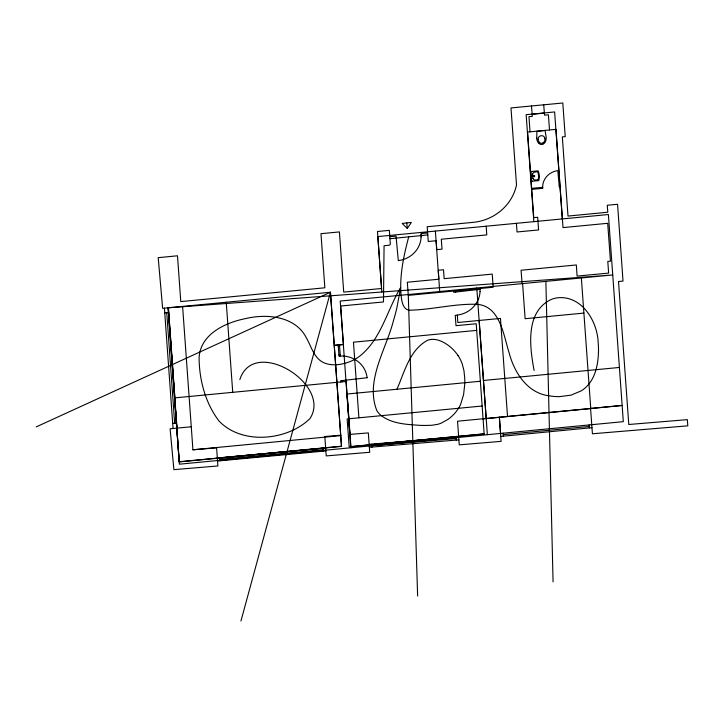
<?xml version="1.0" encoding="UTF-8"?>
<svg xmlns="http://www.w3.org/2000/svg" width="724" height="724" viewBox="0 0 724 724"><rect width="100%" height="100%" fill="white"/><g stroke="black" fill="none" stroke-linecap="round" stroke-linejoin="round"><path stroke-width="1.09" d="M536.737 138.166L536.891 131.315L545.063 130.492L546.195 137.252A11.086 10.398 -15.6 0 1 545.95 140.022A7.873 7.385 -15.6 0 1 545.118 142.23A5.502 5.159 -15.6 0 1 543.588 143.886A3.167 2.968 -15.6 0 1 540.176 144.221A5.521 5.177 -15.6 0 1 538.412 142.845M408.716 236.839C403.739 255.599 399.576 275.029 400.96 294.55C401.739 300.107 402.119 308.487 408.743 310.216C430.499 309.926 452.066 304.08 473.912 304.243C500.012 303.573 503.234 334.379 509.234 353.203C514.456 372.887 527.615 393.422 549.606 395.883A52.472 49.214 -15.6 0 0 559.426 396.643L571.091 395.141L581.263 390.842A29.992 28.127 -15.6 0 0 586.44 386.77C595.599 377.729 598.105 364.235 598.486 351.855A95.07 89.17 -15.6 0 0 598.16 342.398C597.372 321.003 581.644 295.238 557.543 297.79A24.707 23.177 -15.6 0 0 551.57 299.329C524.963 311.438 529.751 347.049 534.095 370.453M240.947 621.002L330.425 292.252L162.638 308.324L158.194 257.672L177.498 255.789L180.774 301.6L324.85 287.799L320.976 233.689L339.402 231.915L343.719 292.116L381.566 288.496L377.485 231.499L389.331 230.359L390.299 243.861A1.403 1.312 -15.6 0 1 389.023 245.237L384.073 245.735L383.476 301.944L340.678 306.026L343.438 344.479L334.262 345.366L343.348 344.488M537.154 171.588L537.751 171.923A15.765 14.788 -15.6 0 1 538.294 179.588L538.276 179.57M396.951 389.241C404.517 371.964 409.775 349.565 427.784 340.199A14.788 13.865 -15.6 0 1 432.174 339.357C438.5 339.149 444.355 342.371 449.251 346.09A44.924 42.128 -15.6 0 1 458.002 355.493M239.843 379.629C253.744 335.701 332.606 384.716 309.89 418.644C287.365 440.708 241.961 445.188 219.028 421.024C205.39 403.214 199.227 379.928 199.1 357.71C200.403 334.008 225.499 322.515 245.816 318.542C267.147 313.501 295.437 316.135 306.442 337.999C311.284 346.38 313.745 357.439 322.958 362.326C330.452 366.018 339.257 365.104 346.995 362.706A42.526 39.883 -15.6 0 0 357.9 357.502C380.869 340.886 386.716 310.732 400.644 287.519L396.852 307.944A227.535 213.408 -15.6 0 1 393.44 320.696C386.227 349.258 364.896 380.842 376.878 410.68A22.878 21.458 -15.6 0 0 380.191 414.689C390.933 423.757 405.902 424.364 419.287 425.314A192.828 180.846 -15.6 0 0 424.517 425.459L431.73 425.296L437.73 424.318A25.883 24.281 -15.6 0 0 441.079 423.196L447.912 419.422A38.462 36.073 -15.6 0 0 455.577 412.399L458.364 408.571A34.734 32.58 -15.6 0 0 460.654 404.282L463.586 394.643L464.727 384.534A89.287 83.74 -15.6 0 0 464.718 378.091L463.966 370.724L462.274 364.036A41.53 38.951 -15.6 0 0 458.763 356.661L458.002 355.493M538.222 179.697L537.733 179.995M407.295 228.476L411.341 222.404L402.173 223.445L407.295 228.476L406.779 222.92M36.2 426.907L330.425 292.252L341.484 446.192L179.262 461.731L174.665 397.892L346.126 381.458L349.882 434.418L368.326 432.898L369.729 452.283L326.216 455.912L324.814 436.527L340.696 435.196M531.706 171.416L531.009 172.194L531.561 180.629L532.348 181.199M537.253 171.588L534.33 172.285A2.1 1.964 -15.6 0 0 532.638 173.914M537.787 179.995L534.864 179.905A2.1 1.964 -15.6 0 1 532.982 178.538M457.306 315.103L459.785 314.668A25.367 23.792 -15.6 0 0 480.039 291.645M533.063 176.24L534.837 176.041M559.209 185.769L560.041 185.67M453.496 291.066L453.604 292.27L480.112 289.31M338.271 346.235L339.601 346.081M341.393 380.67L367.168 377.738M427.766 234.938L389.937 238.712M532.231 114.265L544.421 113.089M389.756 236.721L396.046 236.114L398.309 260.64L400.788 260.188A25.087 23.521 -15.6 0 0 421.097 236.965M427.64 232.938L421.015 233.59L421.196 235.581M507.533 416.562L500.465 318.415L457.849 322.506L457.342 315.148L455.233 315.392L456.011 325.682L476.211 323.755L484.157 433.966L350.914 446.726L347.122 394.019L480.365 381.249M483.071 418.789L486.184 418.481L479.161 320.451M590.594 408.508L622.142 405.449L457.532 421.214L459.26 444.853L501.099 441.359L499.379 417.196M486.238 418.608L590.585 408.608L592.413 433.776L687.8 425.839L687.338 419.639L628.785 424.499L618.513 281.5L623.02 281.075L617.563 204.286L607.264 205.245L607.798 212.232L568.005 216.069L562.331 136.899L565.227 136.619L562.801 102.998L510.99 107.939L516.52 184.955A47.766 44.797 -15.6 0 1 472.817 222.386L427.178 226.739L428.255 241.499L436.101 240.712L436.762 249.644L442.047 249.147L441.296 239.228L486.772 234.902L486.193 226.223M350.787 447.776L340.217 301.057L612.739 274.957L168.104 307.8L179.362 464.193L623.31 421.667L608.386 214.521L377.847 236.576L381.838 292.016M408.3 295.365L493.171 287.238L492.239 274.106L444.156 278.677L443.495 269.744L438.273 270.287L438.871 279.22L407.313 282.233L408.3 295.365L417.63 596.042M583.888 313.085L525.126 318.714L522.592 283.591M476.7 330.379L353.457 342.19L358.905 417.82M483.451 380.48L619.409 367.457M482.148 406.019L347.149 418.943L349.158 446.735L484.157 433.812M182.602 306.415L192.928 449.794L340.751 435.631M503.234 434.653L589.218 426.463M500.755 436.418L591.97 427.685M530.439 171.561L538.122 170.846A16.498 15.476 -15.6 0 1 538.792 180.602L531.117 181.335M531.597 188.376L542.674 187.326L542.71 188.331L531.697 189.371M191.254 426.78L170.104 428.762L173.878 469.65L217.888 465.966L216.603 447.839L192.928 449.794M217.544 461.025L325.863 450.925M217.327 458.03L325.646 447.984M220.078 459.251L323.112 449.704M164.746 312.904L168.701 312.56M172.692 423.386L176.647 423.042M369.159 444.355L458.699 436.916M371.919 445.631L456.156 438.581M369.376 447.296L458.907 439.857M338.904 354.896L340.235 354.796M560.077 186.674L559.29 186.711L557.806 170.62L556.15 170.909A16.924 15.865 -15.6 0 0 542.674 186.231L542.674 187.806M339.619 356.063L342.217 356A26.652 24.996 -15.6 0 1 366.697 375.285L367.104 377.702M543.706 104.799L544.548 115.143L548.394 114.808L549.507 129.976M531.461 105.975L532.366 116.311L528.972 116.645L530.031 131.822M533.878 175.298L534.031 176.982M342.171 381.801L342.054 380.598L340.778 380.688L340.832 381.955M522.085 283.627L521.072 270.242L576.34 264.957L577.082 276.097L608.64 273.093L607.789 261.427L610.459 261.183L607.698 223.309L563.01 227.598L555.969 129.361L527.588 132.058L533.742 217.634L537.697 217.291L538.584 229.951L517.045 231.979L516.411 223.318M581.363 277.962L590.757 408.454M589.128 424.934L589.354 427.929M562.331 218.929L554.62 111.949L526.149 114.673L533.86 221.662M503.153 433.187L503.37 436.129M499.388 417.341L500.546 433.423M476.79 287.98L487.361 434.69M435.368 231.092L439.721 291.528M371.774 444.111L372 447.106M339.493 344.877L340.298 356.009L339.013 356.154L338.208 344.968M323.031 448.228L323.248 451.17M226.241 302.234L232.73 392.327M219.942 457.785L220.159 460.781M174.864 397.874L168.375 307.781L177.009 428.137M330.425 292.252L341.502 446.4L179.199 461.912L168.131 307.772M166.755 312.732L174.647 423.214M164.42 308.125L173.054 428.481M456.075 437.115L456.238 440.111M455.604 290.822L455.668 292.089M545.878 281.355L553.073 581.906M421.051 234.567L421.106 236.965M480.039 289.265L480.048 291.645M533.009 178.529A10.263 9.629 -15.6 0 1 532.701 173.95M538.077 139.252A3.439 3.231 -15.6 0 1 541.262 135.696A3.439 3.231 -15.6 0 1 544.919 138.592M538.14 139.261A4.688 4.389 -15.6 0 0 538.457 140.809A5.285 4.959 -15.6 0 0 539.335 142.239M539.326 142.275A3.71 3.475 -15.6 0 0 540.566 143.135A2.606 2.444 -15.6 0 0 543.091 142.872M543.054 142.863A3.72 3.484 -15.6 0 0 544.149 141.777A4.787 4.489 -15.6 0 0 544.783 140.338A6.19 5.801 -15.6 0 0 544.919 138.646M538.448 142.854A8.742 8.199 -15.6 0 1 537.172 140.628A8.254 7.738 -15.6 0 1 536.71 138.175M533.398 176.077C534.593 177.733 534.484 174.466 533.416 175.977M531.497 176.285L532.104 176.357L531.516 176.222"/></g></svg>
